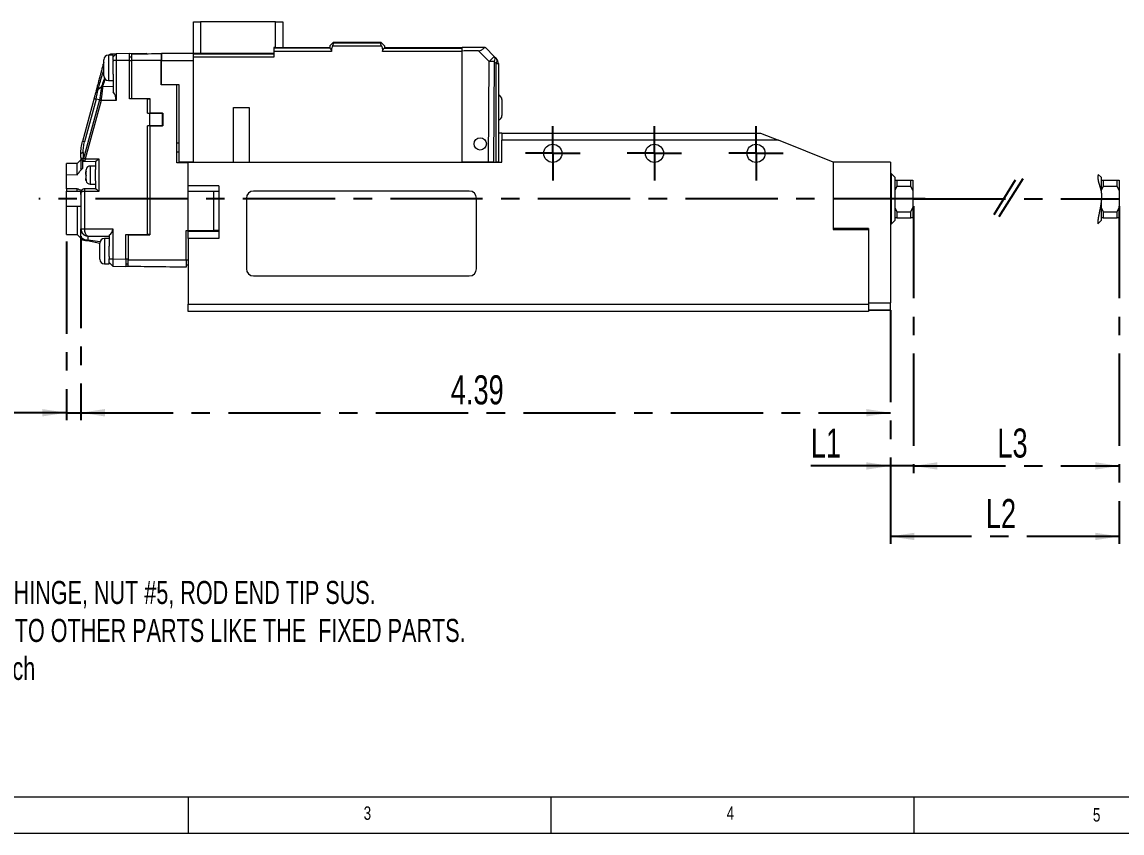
# Model space of a CAD drawing. Header units: inches. Extents: x 0.2 to 16.3, y 0.2 to 11.5.
# Drawn here: x 3.43 to 9.39, y 0.2 to 4.6 of the extents above; entities that cross this region are included whole.
import ezdxf

# ---------------------------------------------------------------- set-up
doc = ezdxf.new("R2010")
doc.units = ezdxf.units.IN
doc.header["$MEASUREMENT"] = 0
doc.linetypes.add('CENTERX2', pattern=[0.8, 0.5, -0.1, 0.1, -0.1])
doc.layers.add('CENTER_LINE', color=7, linetype='CENTERX2')
doc.layers.add('DIMENSION', color=7, linetype='Continuous')
doc.styles.add('SLDTEXTSTYLE0', font='TXT', dxfattribs={"width": 0.7})
doc.styles.add('SLDTEXTSTYLE2', font='TXT', dxfattribs={"width": 0.75})
doc.dimstyles.new('SLDDIMSTYLE0', dxfattribs={"dimtxt": 0.15748, "dimasz": 0.13, "dimexe": 0, "dimexo": 0.0625, "dimgap": 0.03937, "dimtad": 1, "dimdec": 3, "dimrnd": 1e-09, "dimzin": 12, "dimdsep": 46, "dimtxsty": 'SLDTEXTSTYLE0', "dimsah": 1, "dimcen": 0.09, "dimadec": 0, "dimazin": 3, "dimtfac": 1, "dimtdec": 3, "dimtofl": 0, "dimtmove": 0, "dimatfit": 3, "dimfxl": 1, "dimfrac": 2, "dimtolj": 1, "dimtzin": 12, "dimarcsym": 0})
doc.dimstyles.new('SLDDIMSTYLE1', dxfattribs={"dimtxt": 0.15748, "dimasz": 0.13, "dimexe": 0, "dimexo": 0.0625, "dimgap": 0.03937, "dimtad": 1, "dimdec": 3, "dimrnd": 1e-09, "dimdsep": 46, "dimtxsty": 'SLDTEXTSTYLE0', "dimsah": 1, "dimcen": 0.09, "dimadec": 0, "dimazin": 2, "dimtfac": 1, "dimtdec": 3, "dimtmove": 0, "dimatfit": 0, "dimfxl": 1, "dimfrac": 2, "dimtolj": 1, "dimtzin": 12, "dimarcsym": 0})
doc.dimstyles.new('SLDDIMSTYLE4', dxfattribs={"dimtxt": 0.15748, "dimasz": 0.13, "dimexe": 0, "dimexo": 0.0625, "dimgap": 0.03937, "dimtad": 1, "dimdec": 3, "dimrnd": 1e-09, "dimzin": 12, "dimdsep": 46, "dimtxsty": 'SLDTEXTSTYLE0', "dimsah": 1, "dimcen": 0.09, "dimadec": 0, "dimazin": 3, "dimtfac": 1, "dimtdec": 3, "dimtmove": 0, "dimatfit": 0, "dimfxl": 1, "dimfrac": 2, "dimtolj": 1, "dimtzin": 12, "dimarcsym": 0})

# ---------------------------------------------------------------- blocks, each defined once
blk = doc.blocks.new('SW_NOTE_0_1')
at = {"layer": 'CENTER_LINE', "color": 0, "char_height": 0.125, "attachment_point": 1, "style": 'SLDTEXTSTYLE0'}
for s, insert in [('NOTE:', (0, 0.1611)), ('1. ACCESSORY PART :  SCREW #4, NUT #4, HINGE, NUT #5, ROD END TIP SUS.', (0, -0.0449)), ('2. ACCESSORY PARTS TO BE CONNECTED TO OTHER PARTS LIKE THE  FIXED PARTS.', (0, -0.2509)), ('3. UNSPECIFIED TOLERACNE TO BE 0.007inch', (0, -0.457))]:
    blk.add_mtext(s, dxfattribs=dict(at, insert=insert))
blk = doc.blocks.new('_D_27')
at = {"layer": 'CENTER_LINE'}
for p, q in [((8.2632, 3.5984), (8.2632, 2.1492)), ((9.3792, 3.5982), (9.3792, 2.1492)), ((8.2632, 2.1886), (9.3792, 2.1886))]:
    blk.add_line(p, q, dxfattribs=at)
for points in [[(8.2632, 2.1886), (8.3932, 2.1686), (8.3932, 2.2086)], [(9.3792, 2.1886), (9.2492, 2.2086), (9.2492, 2.1686)]]:
    blk.add_solid(points, dxfattribs=at)
at = {"layer": 'CENTER_LINE', "insert": (8.7186, 2.3916), "char_height": 0.15748, "attachment_point": 1, "style": 'SLDTEXTSTYLE0'}
blk.add_mtext('L3', dxfattribs=at)
blk = doc.blocks.new('_D_28')
at = {"layer": 'CENTER_LINE'}
for p, q in [((8.2632, 3.5984), (8.2632, 2.1492)), ((8.1386, 3.0346), (8.1386, 2.1492)), ((8.1386, 2.1886), (7.7068, 2.1886)), ((8.2632, 2.1886), (8.1386, 2.1886)), ((8.2632, 2.1886), (8.5132, 2.1886))]:
    blk.add_line(p, q, dxfattribs=at)
for points in [[(8.1386, 2.1886), (8.0086, 2.2086), (8.0086, 2.1686)], [(8.2632, 2.1886), (8.3932, 2.1686), (8.3932, 2.2086)]]:
    blk.add_solid(points, dxfattribs=at)
at = {"layer": 'CENTER_LINE', "insert": (7.7068, 2.3916), "char_height": 0.15748, "attachment_point": 1, "style": 'SLDTEXTSTYLE0'}
blk.add_mtext('L1', dxfattribs=at)
blk = doc.blocks.new('_D_29')
at = {"layer": 'CENTER_LINE'}
for p, q in [((9.3792, 3.5982), (9.3792, 1.7667)), ((8.1386, 3.0346), (8.1386, 1.7667)), ((9.3792, 1.806), (8.1386, 1.806))]:
    blk.add_line(p, q, dxfattribs=at)
for points in [[(8.1386, 1.806), (8.2686, 1.786), (8.2686, 1.826)], [(9.3792, 1.806), (9.2492, 1.826), (9.2492, 1.786)]]:
    blk.add_solid(points, dxfattribs=at)
at = {"layer": 'CENTER_LINE', "insert": (8.6563, 2.009), "char_height": 0.15748, "attachment_point": 1, "style": 'SLDTEXTSTYLE0'}
blk.add_mtext('L2', dxfattribs=at)
blk = doc.blocks.new('_D_30')
at = {"layer": 'CENTER_LINE'}
for p, q in [((3.6701, 3.4057), (3.6701, 2.4378)), ((3.7488, 3.436), (3.7488, 2.4378)), ((3.6701, 2.4772), (2.9647, 2.4772)), ((3.6701, 2.4772), (3.7488, 2.4772)), ((3.7488, 2.4772), (3.9988, 2.4772))]:
    blk.add_line(p, q, dxfattribs=at)
for points in [[(3.6701, 2.4772), (3.5401, 2.4972), (3.5401, 2.4572)], [(3.7488, 2.4772), (3.8788, 2.4572), (3.8788, 2.4972)]]:
    blk.add_solid(points, dxfattribs=at)
at = {"layer": 'CENTER_LINE', "insert": (2.9647, 2.6802), "char_height": 0.15748, "attachment_point": 1, "style": 'SLDTEXTSTYLE0'}
blk.add_mtext('0.079', dxfattribs=at)
blk = doc.blocks.new('_D_31')
at = {"layer": 'CENTER_LINE'}
for p, q in [((3.7488, 3.436), (3.7488, 2.4378)), ((8.1386, 3.0346), (8.1386, 2.4378)), ((3.7488, 2.4772), (8.1386, 2.4772))]:
    blk.add_line(p, q, dxfattribs=at)
for points in [[(3.7488, 2.4772), (3.8788, 2.4572), (3.8788, 2.4972)], [(8.1386, 2.4772), (8.0086, 2.4972), (8.0086, 2.4572)]]:
    blk.add_solid(points, dxfattribs=at)
at = {"layer": 'CENTER_LINE', "insert": (5.7549, 2.6802), "char_height": 0.15748, "attachment_point": 1, "style": 'SLDTEXTSTYLE0'}
blk.add_mtext('4.39', dxfattribs=at)
blk = doc.blocks.new('SW_CENTERMARKSYMBOL_7')
at = {"layer": 'CENTER_LINE', "color": 0}
for p, q in [((0, 0.0984), (0, 0.1476)), ((0, 0), (0, 0.0984)), ((-0.0984, 0), (-0.1476, 0)), ((0, 0), (-0.0984, 0)), ((0, 0), (0, -0.0984)), ((0, 0), (0.0984, 0)), ((0.0984, 0), (0.1476, 0)), ((0, -0.0984), (0, -0.1476))]:
    blk.add_line(p, q, dxfattribs=at)
blk = doc.blocks.new('SW_CENTERMARKSYMBOL_8')
at = {"layer": 'CENTER_LINE', "color": 0}
for p, q in [((0, 0.0984), (0, 0.1476)), ((0, 0), (0, 0.0984)), ((-0.0984, 0), (-0.1476, 0)), ((0, 0), (-0.0984, 0)), ((0, 0), (0, -0.0984)), ((0, 0), (0.0984, 0)), ((0.0984, 0), (0.1476, 0)), ((0, -0.0984), (0, -0.1476))]:
    blk.add_line(p, q, dxfattribs=at)
blk = doc.blocks.new('SW_CENTERMARKSYMBOL_9')
at = {"layer": 'CENTER_LINE', "color": 0}
for p, q in [((0, 0.0984), (0, 0.1476)), ((0, 0), (0, 0.0984)), ((-0.0984, 0), (-0.1476, 0)), ((0, 0), (-0.0984, 0)), ((0, 0), (0, -0.0984)), ((0, 0), (0.0984, 0)), ((0.0984, 0), (0.1476, 0)), ((0, -0.0984), (0, -0.1476))]:
    blk.add_line(p, q, dxfattribs=at)

msp = doc.modelspace()

# ---------------------------------------------------------------- linework, layer by layer
at = {"color": 7, "linetype": 'Continuous', "lineweight": 18}
for p, q in [((4.3591, 4.4282), (4.3591, 4.5975)), ((4.3984, 4.5975), (4.3984, 4.4282)), ((4.8039, 4.5975), (4.3984, 4.5975)), ((4.8039, 4.4596), (4.8039, 4.5975)), ((4.8433, 4.5975), (4.8433, 4.4597)), ((5.1189, 4.4872), (5.0992, 4.4675)), ((5.1189, 4.4831), (5.1189, 4.4872)), ((5.1189, 4.4872), (5.3748, 4.4872)), ((5.3748, 4.4831), (5.1189, 4.4831)), ((5.3945, 4.4675), (5.3748, 4.4872)), ((3.924, 4.4183), (3.8984, 4.4183)), ((3.9093, 4.4229), (3.9033, 4.4183)), ((3.9093, 4.4229), (3.9033, 4.4183)), ((3.9033, 4.4183), (3.9083, 4.4221)), ((3.9153, 4.4245), (3.9398, 4.425)), ((3.9398, 4.425), (3.924, 4.409)), ((3.924, 4.409), (3.924, 4.4183)), ((4.0126, 4.4262), (3.9398, 4.425)), ((3.9398, 4.425), (3.9398, 4.3888)), ((4.0126, 4.4262), (4.1031, 4.4278)), ((4.0126, 4.3888), (4.0126, 4.4262)), ((4.1031, 4.4278), (4.1031, 4.4254)), ((4.1839, 4.4264), (4.1858, 4.4264)), ((4.1858, 4.4282), (4.7961, 4.4282)), ((4.7961, 4.423), (4.3591, 4.423)), ((4.8037, 4.4597), (4.7961, 4.4597)), ((5.0992, 4.4551), (4.7961, 4.4551)), ((4.7961, 4.438), (4.7961, 4.4062)), ((5.1084, 4.438), (4.7961, 4.438)), ((4.8039, 4.4597), (5.0992, 4.4597)), ((5.1082, 4.4479), (5.1056, 4.4479)), ((5.1082, 4.4479), (5.1084, 4.438)), ((5.3805, 4.4658), (5.1131, 4.4658)), ((5.3853, 4.438), (5.3855, 4.4479)), ((5.8157, 4.438), (5.3853, 4.438)), ((5.3855, 4.4479), (5.3881, 4.4479)), ((5.3945, 4.4597), (5.8157, 4.4597)), ((5.3945, 4.4551), (5.8157, 4.4551)), ((5.941, 4.4597), (5.8157, 4.4597)), ((5.8157, 4.4399), (5.8157, 4.4597)), ((5.8157, 3.8376), (5.8157, 4.4399)), ((5.9633, 4.3831), (5.9051, 4.4413)), ((5.9422, 4.4592), (5.9908, 4.4106)), ((3.8728, 4.3061), (3.8728, 4.3927)), ((3.924, 4.3888), (3.924, 4.409)), ((3.9398, 4.3888), (3.924, 4.3888)), ((3.924, 4.3888), (3.924, 4.3841)), ((3.924, 4.3147), (3.924, 4.3841)), ((3.9398, 4.3888), (3.9398, 4.1723)), ((4.0126, 4.3888), (3.9398, 4.3888)), ((4.0244, 4.4068), (4.0126, 4.4068)), ((4.0126, 4.1801), (4.0126, 4.3888)), ((4.0126, 4.3888), (4.0244, 4.3888)), ((4.0244, 4.182), (4.0244, 4.3888)), ((4.1858, 4.3888), (4.1839, 4.3888)), ((4.1839, 4.257), (4.1839, 4.3888)), ((4.1858, 4.3888), (4.3591, 4.3888)), ((4.1858, 4.2589), (4.1858, 4.3888)), ((4.7961, 4.4062), (4.3591, 4.4062)), ((4.3591, 3.8376), (4.3591, 4.3888)), ((5.9585, 3.8376), (5.9633, 4.3831)), ((5.9633, 4.3831), (5.9908, 4.4106)), ((5.9908, 4.3828), (5.986, 3.8376)), ((5.9908, 4.4106), (6.0011, 4.4003)), ((6.0011, 4.3725), (5.9908, 4.3828)), ((6.0011, 3.8376), (6.0011, 4.3725)), ((6.0011, 4.3725), (6.0126, 4.3725)), ((6.0126, 4.3725), (6.0126, 3.8376)), ((3.924, 4.3147), (3.924, 4.2183)), ((4.1839, 4.3101), (4.1858, 4.3101)), ((3.8597, 4.2441), (3.8413, 4.23)), ((3.924, 4.2475), (3.8667, 4.2465)), ((3.8984, 4.2805), (3.924, 4.2805)), ((4.2685, 4.257), (4.1839, 4.257)), ((4.1858, 4.2589), (4.2803, 4.2589)), ((4.2685, 3.8337), (4.2685, 4.257)), ((4.2803, 4.257), (4.2685, 4.257)), ((4.2803, 4.2589), (4.2803, 3.8376)), ((3.8204, 4.1835), (3.7577, 3.9494)), ((3.8313, 4.1795), (3.7688, 3.9464)), ((3.8272, 4.2089), (3.8271, 4.2084)), ((3.8278, 4.211), (3.8273, 4.2092)), ((3.828, 4.21), (3.8283, 4.21)), ((3.8312, 4.2177), (3.8288, 4.2124)), ((3.8503, 4.1744), (3.8313, 4.1795)), ((3.8413, 4.23), (3.8365, 4.2249)), ((3.8409, 4.2281), (3.8413, 4.23)), ((4.111, 4.1801), (4.0126, 4.1801)), ((4.0244, 4.182), (4.0244, 4.1801)), ((4.0244, 4.182), (4.1228, 4.182)), ((4.111, 4.1025), (4.111, 4.1801)), ((4.111, 4.1801), (4.1228, 4.1801)), ((4.1228, 4.182), (4.1228, 4.1033)), ((6.0323, 4.1762), (6.0323, 4.1329)), ((3.8503, 4.1744), (3.7638, 3.8573)), ((3.8583, 4.1723), (3.7717, 3.8551)), ((3.9398, 4.1723), (3.8583, 4.1723)), ((4.5756, 4.1329), (4.6622, 4.1329)), ((4.5756, 3.8376), (4.5756, 4.1329)), ((4.6622, 4.1329), (4.6622, 3.8376)), ((6.0323, 4.1329), (6.0323, 4.0896)), ((4.111, 4.1025), (4.1228, 4.1025)), ((4.1228, 4.1033), (4.1228, 4.1025)), ((4.1228, 4.1033), (4.1937, 4.1033)), ((4.1228, 4.034), (4.1228, 4.1025)), ((4.1917, 4.1025), (4.1228, 4.1025)), ((4.1917, 4.034), (4.1917, 4.1025)), ((4.1937, 4.1033), (4.1937, 4.0332)), ((4.1228, 4.034), (4.111, 4.034)), ((4.111, 3.4439), (4.111, 4.034)), ((4.1228, 4.034), (4.1917, 4.034)), ((4.1228, 4.034), (4.1228, 4.0332)), ((4.1228, 4.0332), (4.1228, 3.4419)), ((4.1937, 4.0332), (4.1228, 4.0332)), ((3.7688, 3.9464), (3.7577, 3.9494)), ((4.2685, 3.9419), (4.2803, 3.9419)), ((6.0323, 3.995), (6.0126, 3.995)), ((6.0323, 3.995), (6.0323, 3.9556)), ((6.0323, 3.995), (7.4339, 3.995)), ((7.5323, 3.9556), (6.0323, 3.9556)), ((6.0323, 3.8375), (6.0323, 3.9556)), ((7.4339, 3.995), (7.5323, 3.9556)), ((7.8276, 3.8375), (7.5323, 3.9556)), ((3.7488, 3.8615), (3.7488, 3.8821)), ((3.7613, 3.8894), (3.7613, 3.8556)), ((4.2803, 3.8908), (4.2685, 3.8908)), ((3.7291, 3.83), (3.6701, 3.83)), ((3.6701, 3.7699), (3.6701, 3.83)), ((3.7488, 3.8501), (3.7291, 3.83)), ((3.7291, 3.7688), (3.7291, 3.83)), ((3.7613, 3.8556), (3.7607, 3.8557)), ((3.7666, 3.842), (3.7696, 3.8417)), ((3.7685, 3.8416), (3.8282, 3.8406)), ((3.7717, 3.8551), (3.8469, 3.8551)), ((3.8276, 3.8406), (3.8276, 3.7973)), ((3.8469, 3.8551), (3.8469, 3.6784)), ((4.3315, 3.8337), (4.2685, 3.8337)), ((4.3591, 3.8376), (4.2803, 3.8376)), ((4.2803, 3.8337), (4.2803, 3.8376)), ((4.3315, 3.7076), (4.3315, 3.8375)), ((4.3315, 3.8375), (6.0323, 3.8375)), ((4.3591, 3.8376), (4.5756, 3.8376)), ((4.4589, 3.8376), (4.4589, 3.8375)), ((4.5441, 3.8375), (4.5441, 3.8376)), ((4.6622, 3.8376), (5.8157, 3.8376)), ((4.8512, 3.8376), (4.8512, 3.8375)), ((4.9299, 3.8376), (4.9299, 3.8375)), ((5.8157, 3.8375), (5.8157, 3.8376)), ((5.9585, 3.8376), (5.8157, 3.8376)), ((5.8433, 3.8375), (5.8433, 3.8376)), ((5.986, 3.8376), (5.9585, 3.8376)), ((5.986, 3.8376), (6.0011, 3.8376)), ((6.0126, 3.8376), (6.0011, 3.8376)), ((7.8276, 3.8377), (7.8276, 3.8375)), ((8.1386, 3.8377), (7.8276, 3.8377)), ((7.8276, 3.8375), (7.8276, 3.6802)), ((8.1386, 3.8377), (8.1386, 3.074)), ((3.6701, 3.6915), (3.6701, 3.7699)), ((3.6701, 3.7699), (3.7291, 3.7688)), ((3.777, 3.7978), (3.7764, 3.7922)), ((3.7764, 3.7922), (3.7764, 3.784)), ((3.7764, 3.784), (3.7767, 3.7854)), ((3.7764, 3.7798), (3.7764, 3.784)), ((3.7764, 3.7735), (3.7764, 3.7798)), ((3.7764, 3.7692), (3.7764, 3.7735)), ((3.7767, 3.7654), (3.7764, 3.7641)), ((3.7764, 3.7641), (3.7764, 3.7474)), ((3.8276, 3.8159), (3.8, 3.8159)), ((3.8276, 3.7823), (3.8276, 3.7973)), ((3.8276, 3.736), (3.8276, 3.7823)), ((8.1425, 3.7745), (8.1386, 3.7745)), ((8.1622, 3.7549), (8.1425, 3.7745)), ((8.1425, 3.7745), (8.1425, 3.7362)), ((9.2808, 3.7549), (9.2655, 3.7701)), ((3.7764, 3.7474), (3.777, 3.7418)), ((3.7764, 3.7411), (3.7764, 3.7474)), ((3.777, 3.7355), (3.7764, 3.7411)), ((3.777, 3.7418), (3.777, 3.7355)), ((3.8, 3.7174), (3.8276, 3.7174)), ((3.8276, 3.736), (3.8276, 3.6929)), ((4.4968, 3.7076), (4.3315, 3.7076)), ((4.3315, 3.6782), (4.3315, 3.7076)), ((4.4968, 3.7076), (4.4968, 3.4222)), ((8.1425, 3.7362), (8.1425, 3.5005)), ((8.1622, 3.7549), (8.1622, 3.722)), ((8.1622, 3.7399), (8.174, 3.7399)), ((8.1622, 3.722), (8.1622, 3.5202)), ((8.174, 3.7075), (8.1622, 3.6835)), ((8.174, 3.7399), (8.174, 3.7075)), ((8.174, 3.7399), (8.2488, 3.7399)), ((8.174, 3.7075), (8.2488, 3.7075)), ((8.2488, 3.7075), (8.2488, 3.7399)), ((8.2488, 3.7399), (8.2606, 3.7399)), ((8.2606, 3.6835), (8.2488, 3.7075)), ((8.2606, 3.7399), (8.2606, 3.6835)), ((9.2808, 3.7549), (9.2808, 3.722)), ((9.2808, 3.7399), (9.2926, 3.7399)), ((9.2808, 3.722), (9.2808, 3.6804)), ((9.2926, 3.7075), (9.2808, 3.6835)), ((9.2926, 3.7399), (9.2926, 3.7075)), ((9.2926, 3.7399), (9.3674, 3.7399)), ((9.2926, 3.7075), (9.3674, 3.7075)), ((9.3674, 3.7075), (9.3674, 3.7399)), ((9.3674, 3.7399), (9.3792, 3.7399)), ((9.3792, 3.6835), (9.3674, 3.7075)), ((9.3792, 3.7399), (9.3792, 3.6835)), ((3.7291, 3.693), (3.6701, 3.6915)), ((3.6701, 3.6915), (3.6701, 3.6789)), ((3.6701, 3.6789), (3.7291, 3.6789)), ((3.6701, 3.5962), (3.6701, 3.6789)), ((3.7291, 3.6789), (3.7291, 3.693)), ((3.7291, 3.6789), (3.7509, 3.6789)), ((3.7488, 3.6621), (3.7488, 3.6789)), ((3.7488, 3.6689), (3.7488, 3.4754)), ((3.8282, 3.6929), (3.768, 3.6919)), ((3.7682, 3.6784), (3.7682, 3.4754)), ((3.8469, 3.6784), (3.7682, 3.6784)), ((4.3315, 3.4656), (4.3315, 3.6782)), ((4.4673, 3.6782), (4.3315, 3.6782)), ((4.4673, 3.6782), (4.4673, 3.4656)), ((4.4968, 3.6782), (4.4673, 3.6782)), ((4.6465, 3.6407), (4.6465, 3.2588)), ((5.8551, 3.68), (4.6858, 3.68)), ((5.8945, 3.2588), (5.8945, 3.6407)), ((7.8276, 3.6802), (7.8276, 3.4767)), ((8.2606, 3.6835), (8.2606, 3.5916)), ((9.3792, 3.6835), (9.3792, 3.5916)), ((3.6701, 3.4451), (3.6701, 3.5962)), ((3.7291, 3.5962), (3.6701, 3.5962)), ((3.7291, 3.5962), (3.7291, 3.4451)), ((3.7488, 3.5962), (3.7291, 3.5962)), ((8.1622, 3.5916), (8.174, 3.5675)), ((8.2488, 3.5675), (8.2606, 3.5916)), ((8.2606, 3.5916), (8.2606, 3.5352)), ((9.2808, 3.6157), (9.2808, 3.5202)), ((9.2808, 3.5916), (9.2926, 3.5675)), ((9.3674, 3.5675), (9.3792, 3.5916)), ((9.3792, 3.5916), (9.3792, 3.5352)), ((8.1425, 3.5005), (8.1622, 3.5202)), ((8.174, 3.5352), (8.1622, 3.5352)), ((8.174, 3.5675), (8.2488, 3.5675)), ((8.174, 3.5675), (8.174, 3.5352)), ((8.174, 3.5352), (8.2488, 3.5352)), ((8.2488, 3.5352), (8.2488, 3.5675)), ((8.2606, 3.5352), (8.2488, 3.5352)), ((9.2631, 3.5025), (9.2808, 3.5202)), ((9.2926, 3.5352), (9.2808, 3.5352)), ((9.2926, 3.5675), (9.3674, 3.5675)), ((9.2926, 3.5675), (9.2926, 3.5352)), ((9.2926, 3.5352), (9.3674, 3.5352)), ((9.3674, 3.5352), (9.3674, 3.5675)), ((9.3792, 3.5352), (9.3674, 3.5352)), ((3.7488, 3.4754), (3.7682, 3.4754)), ((3.7488, 3.4325), (3.7488, 3.4754)), ((3.7682, 3.4754), (3.922, 3.4754)), ((3.922, 3.4754), (3.922, 3.3122)), ((4.3197, 3.4656), (4.3315, 3.4656)), ((4.3197, 3.3061), (4.3197, 3.4656)), ((4.3315, 3.4656), (4.4673, 3.4656)), ((4.3315, 3.4222), (4.3315, 3.4656)), ((4.4968, 3.4615), (4.3315, 3.4615)), ((4.4968, 3.4656), (4.4673, 3.4656)), ((7.8276, 3.4767), (7.8276, 3.4714)), ((7.8276, 3.4767), (8.0205, 3.4767)), ((8.0205, 3.4765), (7.8276, 3.4765)), ((7.8276, 3.4714), (8.0205, 3.4714)), ((8.0205, 3.4767), (8.0205, 3.074)), ((8.1386, 3.5005), (8.1425, 3.5005)), ((3.6701, 3.4451), (3.7291, 3.4451)), ((3.7291, 3.4451), (3.7521, 3.4217)), ((3.8512, 3.3959), (3.7843, 3.4093)), ((3.7882, 3.436), (3.9024, 3.436)), ((3.7882, 3.4141), (3.7882, 3.436)), ((3.9024, 3.4222), (3.8768, 3.4222)), ((3.9024, 3.4413), (3.9024, 3.381)), ((3.9929, 3.4439), (4.111, 3.4439)), ((3.9929, 3.3109), (3.9929, 3.4439)), ((4.0047, 3.4419), (4.0047, 3.4439)), ((4.0047, 3.4419), (4.1228, 3.4419)), ((4.0047, 3.4419), (4.0047, 3.3061)), ((4.1228, 3.4439), (4.111, 3.4439)), ((4.3315, 3.4222), (4.3315, 3.0659)), ((4.4968, 3.4222), (4.3315, 3.4222)), ((3.8512, 3.3439), (3.8512, 3.3966)), ((3.8512, 3.31), (3.8512, 3.3439)), ((3.9024, 3.3383), (3.9024, 3.381)), ((3.8768, 3.2844), (3.9024, 3.2844)), ((3.9024, 3.3256), (3.9024, 3.3383)), ((3.9024, 3.3256), (3.9024, 3.3122)), ((3.9024, 3.3122), (3.922, 3.3122)), ((3.9024, 3.2928), (3.9222, 3.2727)), ((3.9024, 3.2928), (3.9222, 3.2727)), ((3.9029, 3.2923), (3.9024, 3.2928)), ((3.9024, 3.2844), (3.9024, 3.2903)), ((3.922, 3.3122), (3.9929, 3.3109)), ((3.9929, 3.3109), (3.9929, 3.2716)), ((4.0047, 3.3107), (3.9929, 3.3107)), ((4.0047, 3.2832), (3.9929, 3.2832)), ((4.3197, 3.3061), (4.3315, 3.3061)), ((3.922, 3.2728), (3.9929, 3.2716)), ((4.0047, 3.2714), (3.9929, 3.2716)), ((4.3315, 3.2786), (4.3197, 3.2786)), ((4.6858, 3.2194), (5.8551, 3.2194)), ((4.3315, 3.0659), (8.0205, 3.0659)), ((4.3315, 3.0265), (4.3315, 3.0659)), ((8.0205, 3.074), (8.1386, 3.074)), ((8.0205, 3.074), (8.0205, 3.0699)), ((8.0205, 3.0699), (8.0205, 3.0659)), ((8.0205, 3.0659), (8.0205, 3.0265)), ((8.1386, 3.0346), (8.1386, 3.074)), ((8.0205, 3.0265), (4.3315, 3.0265)), ((8.1386, 3.0346), (8.0205, 3.0346)), ((8.0205, 3.0344), (8.1386, 3.0344)), ((8.1386, 3.0346), (8.1386, 3.0344)), ((0.3937, 0.3937), (16.1516, 0.3937)), ((4.3307, 0.3937), (4.3307, 0.1969)), ((6.2992, 0.1969), (6.2992, 0.3937)), ((8.2677, 0.1969), (8.2677, 0.3937)), ((0.1969, 0.1969), (16.3386, 0.1969))]:
    msp.add_line(p, q, dxfattribs=at)
at = {"color": 8, "linetype": 'Continuous', "lineweight": 18}
for p, q in [((3.8984, 4.4183), (3.8984, 4.2805)), ((4.1937, 4.0668), (4.1917, 4.0668)), ((4.1917, 4.0534), (4.1937, 4.0534)), ((3.8, 3.8159), (3.8, 3.7823)), ((3.8, 3.7823), (3.8, 3.7174)), ((3.7492, 3.6711), (3.7488, 3.6689)), ((3.8524, 3.4037), (3.7882, 3.4141)), ((3.8768, 3.4222), (3.8768, 3.3383)), ((3.8768, 3.3383), (3.8768, 3.2844))]:
    msp.add_line(p, q, dxfattribs=at)
at = {"color": 7, "linetype": 'Continuous', "lineweight": 18, "flags": 128}
for points in [[(3.7488, 3.8821), (3.749, 3.8832), (3.7496, 3.8842), (3.7507, 3.8851), (3.7521, 3.8861), (3.7539, 3.887), (3.756, 3.8878), (3.7585, 3.8886), (3.7613, 3.8894)], [(9.2655, 3.7701), (9.2653, 3.7693), (9.2651, 3.7684), (9.2649, 3.7675), (9.2647, 3.7667), (9.2646, 3.7658), (9.2644, 3.7649), (9.2643, 3.7641), (9.2642, 3.7632), (9.2641, 3.7624), (9.264, 3.7615), (9.2639, 3.7606), (9.2638, 3.7598), (9.2638, 3.7589), (9.2637, 3.7581), (9.2637, 3.7572), (9.2636, 3.7563), (9.2636, 3.7553), (9.2636, 3.7543), (9.2636, 3.7533), (9.2636, 3.7524), (9.2636, 3.7514), (9.2637, 3.7504), (9.2637, 3.7494), (9.2638, 3.7485), (9.2638, 3.7476), (9.2639, 3.7466), (9.264, 3.7457), (9.2641, 3.7446), (9.2643, 3.7435), (9.2644, 3.7424), (9.2646, 3.7414), (9.2647, 3.7403), (9.2649, 3.7392), (9.2652, 3.7379), (9.2654, 3.7366), (9.2657, 3.7354), (9.2659, 3.7341), (9.2662, 3.7328), (9.2665, 3.7315), (9.2668, 3.7302), (9.2672, 3.7289), (9.2675, 3.7277), (9.2678, 3.7264), (9.2682, 3.7251), (9.2686, 3.7236), (9.269, 3.7221), (9.2695, 3.7206), (9.2699, 3.7191), (9.2704, 3.7176), (9.2709, 3.7161), (9.2716, 3.7138), (9.2723, 3.7114), (9.2731, 3.7091), (9.2737, 3.7073), (9.2742, 3.7055), (9.2748, 3.7037), (9.2753, 3.7019), (9.2759, 3.7001), (9.2763, 3.6987), (9.2767, 3.6973), (9.2771, 3.6959), (9.2775, 3.6945), (9.2779, 3.6931), (9.2783, 3.6916), (9.2787, 3.6902), (9.279, 3.6888), (9.2794, 3.6874), (9.2797, 3.686), (9.28, 3.6846), (9.2803, 3.6832), (9.2805, 3.6818), (9.2808, 3.6804), (9.281, 3.679), (9.2813, 3.6777), (9.2815, 3.6763), (9.2817, 3.6749), (9.2819, 3.6736), (9.282, 3.6722), (9.2822, 3.6708), (9.2824, 3.6694), (9.2825, 3.668), (9.2826, 3.6666), (9.2828, 3.6652), (9.2829, 3.6638), (9.283, 3.6624), (9.2831, 3.6608), (9.2831, 3.6593), (9.2832, 3.6577), (9.2833, 3.6562), (9.2833, 3.6546), (9.2833, 3.653), (9.2833, 3.6515), (9.2833, 3.6499), (9.2833, 3.6484), (9.2833, 3.6468), (9.2833, 3.6453), (9.2832, 3.6437), (9.2832, 3.6422), (9.2831, 3.6407), (9.283, 3.6389), (9.2829, 3.6372), (9.2828, 3.6354), (9.2827, 3.6337), (9.2826, 3.632), (9.2824, 3.6302), (9.2823, 3.6285), (9.2821, 3.6267), (9.2819, 3.6249), (9.2817, 3.623), (9.2815, 3.6212), (9.2813, 3.6194), (9.281, 3.6175), (9.2808, 3.6157), (9.2805, 3.6136), (9.2802, 3.6115), (9.2799, 3.6095), (9.2796, 3.6074), (9.2793, 3.6053), (9.2789, 3.6032), (9.2786, 3.6011), (9.2782, 3.5991), (9.2778, 3.5964), (9.2773, 3.5938), (9.2768, 3.5912), (9.2763, 3.5886), (9.2758, 3.586), (9.2752, 3.5827), (9.2745, 3.5794), (9.2739, 3.5761), (9.2732, 3.5728), (9.2725, 3.5695), (9.2719, 3.5662), (9.2712, 3.5629), (9.2705, 3.5597), (9.2699, 3.5565), (9.2692, 3.5533), (9.2686, 3.5501), (9.2681, 3.5476), (9.2677, 3.5451), (9.2672, 3.5426), (9.2667, 3.5401), (9.2664, 3.5385), (9.2661, 3.5368), (9.2659, 3.5352), (9.2656, 3.5335), (9.2653, 3.5318), (9.2651, 3.5302), (9.2649, 3.5289), (9.2647, 3.5275), (9.2645, 3.5262), (9.2643, 3.5249), (9.2642, 3.5236), (9.264, 3.5222), (9.2639, 3.521), (9.2638, 3.5198), (9.2637, 3.5186), (9.2636, 3.5174), (9.2635, 3.5162), (9.2634, 3.515), (9.2633, 3.5138), (9.2632, 3.5125), (9.2632, 3.5113), (9.2631, 3.5102), (9.2631, 3.5091), (9.2631, 3.508), (9.2631, 3.5069), (9.2631, 3.5058), (9.2631, 3.5047), (9.2631, 3.5036), (9.2631, 3.5025)], [(3.7882, 3.4141), (3.7877, 3.4129), (3.7871, 3.4119), (3.7866, 3.4111), (3.7861, 3.4104), (3.7856, 3.4098), (3.7852, 3.4095), (3.7847, 3.4093), (3.7843, 3.4093)]]:
    msp.add_lwpolyline(points, dxfattribs=at)
at = {"color": 7, "linetype": 'Continuous', "lineweight": 18}
for centre, radius in [((5.9142, 3.936), 0.0335), ((6.3079, 3.8848), 0.0492), ((6.8591, 3.8848), 0.0492), ((7.4102, 3.8848), 0.0492)]:
    msp.add_circle(centre, radius, dxfattribs=at)
for centre, radius, start, end in [((3.8984, 4.3927), 0.0256, 90, 180), ((5.9354, 1.0469), 3.3363, 89.04802, 89.52025), ((5.9708, 4.3967), 0.0244, 325.14306, 34.85694), ((5.9811, 4.3864), 0.0244, 325.14306, 34.85694), ((5.9732, 4.3725), 0.0394, 0, 45), ((3.8984, 4.3061), 0.0256, 180, 270), ((6.0067, 4.1762), 0.0256, 0, 76.65764), ((6.0067, 4.0896), 0.0256, 283.34236, 0), ((4.274, 5.6971), 1.9092, 254.50273, 254.74739), ((3.8, 3.7923), 0.0236, 90, 167.14802), ((3.8, 3.7411), 0.0236, 193.5835, 270), ((4.6858, 3.6407), 0.0394, 90, 180), ((5.8551, 3.6407), 0.0394, 0, 90), ((3.8827, 3.4754), 0.0394, 300.00504, 360), ((3.7685, 3.4325), 0.0197, 180, 258.69007), ((3.8768, 3.3966), 0.0256, 90, 180), ((3.8768, 3.31), 0.0256, 180, 270), ((4.6858, 3.2588), 0.0394, 180, 270), ((5.8551, 3.2588), 0.0394, 270, 0)]:
    msp.add_arc(centre, radius, start, end, dxfattribs=at)
for centre, major_axis, ratio, start_param, end_param in [((9.7443, 4.4203), (4.5114, -0.0003), 0.008727, 2.588671, 2.627643), ((3.8668, 4.1723), (0, 0.0743), 0.982842, 4.712389, 5.381677)]:
    msp.add_ellipse(centre, major_axis=major_axis, ratio=ratio, start_param=start_param, end_param=end_param, dxfattribs=at)
for points in [[(4.3591, 4.5975), (4.3596, 4.5975), (4.3608, 4.5975), (4.3699, 4.5975), (4.3829, 4.5975), (4.3933, 4.5975), (4.3984, 4.5975)], [(4.8039, 4.5975), (4.8091, 4.5975), (4.8194, 4.5975), (4.8324, 4.5975), (4.8415, 4.5975), (4.8427, 4.5975), (4.8433, 4.5975)], [(3.9083, 4.4221), (3.9093, 4.4228), (3.9115, 4.4242), (3.914, 4.4244), (3.9153, 4.4245)], [(4.1858, 4.4282), (4.1858, 4.4276), (4.1858, 4.4264), (4.1858, 4.4173), (4.1858, 4.4043), (4.1858, 4.394), (4.1858, 4.3888)], [(4.3591, 4.3888), (4.3591, 4.3923), (4.3591, 4.3992), (4.3591, 4.4088), (4.3591, 4.4172), (4.3591, 4.421), (4.3591, 4.423)], [(4.7961, 4.4551), (4.7961, 4.4542), (4.7961, 4.4523), (4.7961, 4.4481), (4.7961, 4.4433), (4.7961, 4.4398), (4.7961, 4.438)], [(5.8157, 4.4551), (5.8157, 4.4564), (5.8157, 4.4591), (5.8157, 4.4595), (5.8157, 4.4597)], [(5.8157, 4.438), (5.8157, 4.4398), (5.8157, 4.4433), (5.8157, 4.4481), (5.8157, 4.4523), (5.8157, 4.4542), (5.8157, 4.4551)], [(3.7767, 3.7854), (3.7766, 3.7821), (3.7763, 3.7754), (3.7766, 3.7688), (3.7767, 3.7654)]]:
    msp.add_open_spline(points, degree=3, dxfattribs=at)
for points, knots in [([(5.1131, 4.4658), (5.114, 4.4677), (5.1157, 4.4712), (5.1175, 4.4762), (5.1187, 4.4804), (5.1188, 4.4822), (5.1189, 4.4831)], [0, 0, 0, 0, 0.268331, 0.522065, 0.764688, 1, 1, 1, 1]), ([(5.3748, 4.4872), (5.3748, 4.487), (5.3748, 4.4867), (5.3748, 4.4843), (5.3748, 4.4831)], [0, 0, 0, 0, 0.500008, 1, 1, 1, 1]), ([(5.3805, 4.4658), (5.3797, 4.4677), (5.378, 4.4712), (5.3762, 4.4762), (5.375, 4.4804), (5.3749, 4.4822), (5.3748, 4.4831)], [0, 0, 0, 0, 0.268398, 0.522178, 0.764747, 1, 1, 1, 1]), ([(4.0244, 4.4244), (4.0542, 4.4248), (4.1073, 4.4254), (4.1605, 4.4261), (4.1839, 4.4264)], [0, 0, 0, 0, 0.560004, 1, 1, 1, 1]), ([(4.0244, 4.3888), (4.0244, 4.3928), (4.0244, 4.4008), (4.0244, 4.4115), (4.0244, 4.4195), (4.0244, 4.4238), (4.0244, 4.4242), (4.0244, 4.4244)], [0, 0, 0, 0, 0.214702, 0.429404, 0.644089, 0.858766, 1, 1, 1, 1]), ([(4.1839, 4.4264), (4.1839, 4.4259), (4.1839, 4.4251), (4.1839, 4.4186), (4.1839, 4.4091), (4.1839, 4.3985), (4.1839, 4.3916), (4.1839, 4.3888)], [0, 0, 0, 0, 0.214702, 0.429406, 0.644091, 0.858768, 1, 1, 1, 1]), ([(4.7961, 4.4593), (4.7961, 4.4593), (4.7961, 4.4594), (4.7961, 4.4567), (4.7961, 4.4551)], [0, 0, 0, 0, 0.397291, 1, 1, 1, 1]), ([(5.0992, 4.4675), (5.0992, 4.4674), (5.0992, 4.467), (5.0992, 4.4644), (5.0992, 4.4604), (5.0992, 4.4569), (5.0992, 4.4551)], [0, 0, 0, 0, 0.249826, 0.499768, 0.749826, 1, 1, 1, 1]), ([(5.1056, 4.4479), (5.1047, 4.4492), (5.1027, 4.4522), (5.1005, 4.4541), (5.0992, 4.4551)], [0, 0, 0, 0, 0.453789, 1, 1, 1, 1]), ([(5.1084, 4.438), (5.1083, 4.4398), (5.1079, 4.4434), (5.1064, 4.4463), (5.1056, 4.4479)], [0, 0, 0, 0, 0.478115, 1, 1, 1, 1]), ([(5.1131, 4.4658), (5.1117, 4.4629), (5.1089, 4.4572), (5.1085, 4.4509), (5.1082, 4.4479)], [0, 0, 0, 0, 0.523313, 1, 1, 1, 1]), ([(5.3855, 4.4479), (5.3852, 4.4509), (5.3848, 4.4572), (5.382, 4.4629), (5.3805, 4.4658)], [0, 0, 0, 0, 0.479315, 1, 1, 1, 1]), ([(5.3853, 4.438), (5.3854, 4.4398), (5.3858, 4.4434), (5.3873, 4.4463), (5.3881, 4.4479)], [0, 0, 0, 0, 0.48427, 1, 1, 1, 1]), ([(5.3881, 4.4479), (5.3889, 4.4491), (5.3909, 4.4521), (5.3931, 4.454), (5.3944, 4.4551)], [0, 0, 0, 0, 0.395708, 1, 1, 1, 1]), ([(5.3945, 4.4675), (5.3945, 4.4674), (5.3945, 4.467), (5.3945, 4.4644), (5.3945, 4.4604), (5.3945, 4.4569), (5.3945, 4.4551)], [0, 0, 0, 0, 0.249883, 0.499844, 0.749883, 1, 1, 1, 1]), ([(5.9051, 4.4413), (5.9085, 4.4415), (5.9151, 4.442), (5.9243, 4.4465), (5.9315, 4.4525), (5.9371, 4.4577), (5.9405, 4.4601), (5.9417, 4.4594), (5.9422, 4.4592)], [0, 0, 0, 0, 0.154072, 0.309207, 0.488335, 0.671502, 0.878231, 1, 1, 1, 1]), ([(3.8698, 4.3679), (3.8681, 4.3614), (3.8645, 4.3482), (3.8595, 4.3293), (3.8547, 4.3115), (3.8494, 4.2916), (3.8435, 4.2698), (3.8377, 4.248), (3.8332, 4.2314), (3.8314, 4.2245), (3.8306, 4.2216)], [0, 0, 0, 0, 0.107151, 0.216449, 0.312963, 0.409033, 0.567295, 0.724847, 0.886827, 1, 1, 1, 1]), ([(3.8728, 4.3792), (3.8727, 4.3786), (3.8723, 4.3771), (3.8715, 4.3744), (3.8707, 4.3711), (3.8701, 4.369), (3.8698, 4.3679)], [0, 0, 0, 0, 0.165544, 0.457121, 0.732988, 1, 1, 1, 1]), ([(3.8728, 4.3656), (3.8727, 4.3656), (3.8699, 4.3668), (3.8698, 4.3674), (3.8698, 4.3679)], [0, 0, 0, 0, 0.0545203, 1, 1, 1, 1]), ([(4.1839, 4.3888), (4.1541, 4.3888), (4.1009, 4.3889), (4.0478, 4.3888), (4.0244, 4.3888)], [0, 0, 0, 0, 0.560005, 1, 1, 1, 1]), ([(3.8597, 4.2441), (3.8596, 4.243), (3.8593, 4.2409), (3.8571, 4.2248), (3.8541, 4.2018), (3.8516, 4.1835), (3.8503, 4.1744)], [0, 0, 0, 0, 0.2502245, 0.5000044, 0.7497637, 1, 1, 1, 1]), ([(3.8667, 4.2465), (3.8666, 4.246), (3.8665, 4.2447), (3.8655, 4.2358), (3.8642, 4.2244), (3.8628, 4.2114), (3.8608, 4.1939), (3.8592, 4.18), (3.8583, 4.1723)], [0, 0, 0, 0, 0.180061, 0.378365, 0.505739, 0.63991, 0.801206, 1, 1, 1, 1]), ([(3.8597, 4.2441), (3.8608, 4.2448), (3.8629, 4.2462), (3.8654, 4.2464), (3.8667, 4.2465)], [0, 0, 0, 0, 0.502742, 1, 1, 1, 1]), ([(3.8277, 4.2101), (3.8273, 4.2087), (3.8266, 4.2058), (3.8247, 4.1989), (3.8226, 4.1911), (3.8211, 4.1855), (3.8204, 4.1828)], [0, 0, 0, 0, 0.253072, 0.504788, 0.755918, 1, 1, 1, 1]), ([(3.8204, 4.1835), (3.8209, 4.1831), (3.8218, 4.1825), (3.8281, 4.1805), (3.8313, 4.1795)], [0, 0, 0, 0, 0.49864, 1, 1, 1, 1]), ([(3.8309, 4.2163), (3.8305, 4.2161), (3.8298, 4.2159), (3.8288, 4.2136), (3.8283, 4.2125)], [0, 0, 0, 0, 0.527132, 1, 1, 1, 1]), ([(3.8408, 4.2282), (3.8392, 4.2271), (3.8344, 4.2238), (3.8316, 4.2187), (3.8297, 4.2152)], [0, 0, 0, 0, 0.3272289, 1, 1, 1, 1]), ([(3.8408, 4.2285), (3.8402, 4.2282), (3.8389, 4.2273), (3.8379, 4.2262), (3.8373, 4.2255)], [0, 0, 0, 0, 0.4175847, 1, 1, 1, 1]), ([(3.8503, 4.1744), (3.8509, 4.1742), (3.852, 4.174), (3.854, 4.1738), (3.8559, 4.1732), (3.8572, 4.1726), (3.858, 4.1723), (3.8583, 4.1723)], [0, 0, 0, 0, 0.249886, 0.499926, 0.747959, 0.907794, 1, 1, 1, 1]), ([(3.7488, 3.8821), (3.7492, 3.8935), (3.7499, 3.916), (3.7551, 3.9383), (3.7577, 3.9494)], [0, 0, 0, 0, 0.504417, 1, 1, 1, 1]), ([(3.7613, 3.8894), (3.7616, 3.8989), (3.7622, 3.918), (3.7666, 3.937), (3.7688, 3.9464)], [0, 0, 0, 0, 0.504153, 1, 1, 1, 1]), ([(3.7488, 3.8622), (3.7488, 3.8625), (3.7488, 3.8638), (3.7488, 3.853), (3.7488, 3.8385), (3.7488, 3.829), (3.7488, 3.8247), (3.7488, 3.8157), (3.7488, 3.8063), (3.7488, 3.8012)], [0, 0, 0, 0, 0.119422, 0.412577, 0.715116, 0.717486, 0.735874, 0.857634, 1, 1, 1, 1]), ([(3.7488, 3.8616), (3.749, 3.8598), (3.7495, 3.8563), (3.7537, 3.8497), (3.7594, 3.8459), (3.7632, 3.8433)], [0, 0, 0, 0, 0.23397, 0.47863, 1, 1, 1, 1]), ([(3.7488, 3.8615), (3.7493, 3.8609), (3.7504, 3.8596), (3.7571, 3.8571), (3.7607, 3.8557)], [0, 0, 0, 0, 0.470945, 1, 1, 1, 1]), ([(3.7638, 3.8573), (3.7638, 3.8572), (3.7637, 3.8569), (3.7634, 3.8564), (3.7628, 3.8559), (3.7621, 3.8556), (3.7616, 3.8556), (3.7613, 3.8556)], [0, 0, 0, 0, 0.107272, 0.216266, 0.463262, 0.73307, 1, 1, 1, 1]), ([(3.7629, 3.8434), (3.7636, 3.8431), (3.765, 3.8423), (3.7666, 3.842), (3.7673, 3.8418)], [0, 0, 0, 0, 0.5187046, 1, 1, 1, 1]), ([(3.8469, 3.8551), (3.8469, 3.8551), (3.8452, 3.8537), (3.8412, 3.8502), (3.8358, 3.8456), (3.8316, 3.8423), (3.8292, 3.8408), (3.8285, 3.8407), (3.8282, 3.8407)], [0, 0, 0, 0, 0.005863, 0.218298, 0.526732, 0.748442, 0.890595, 1, 1, 1, 1]), ([(3.7291, 3.7688), (3.7334, 3.7744), (3.742, 3.7858), (3.7529, 3.7971), (3.7592, 3.803), (3.7604, 3.8041)], [0, 0, 0, 0, 0.437761, 0.888995, 1, 1, 1, 1]), ([(3.7604, 3.8041), (3.7585, 3.8025), (3.7557, 3.8001), (3.7522, 3.7985), (3.7502, 3.7984), (3.749, 3.7994), (3.7489, 3.8006), (3.7488, 3.8012)], [0, 0, 0, 0, 0.381547, 0.550115, 0.720266, 0.867861, 1, 1, 1, 1]), ([(3.7547, 3.6843), (3.7495, 3.6848), (3.7403, 3.6857), (3.7325, 3.6908), (3.7291, 3.693)], [0, 0, 0, 0, 0.565778, 1, 1, 1, 1]), ([(3.7682, 3.6784), (3.7669, 3.6783), (3.7643, 3.6783), (3.7606, 3.6778), (3.7572, 3.677), (3.7533, 3.6755), (3.7496, 3.6729), (3.7491, 3.6703), (3.7488, 3.6689)], [0, 0, 0, 0, 0.119498, 0.23974, 0.361536, 0.485663, 0.730817, 1, 1, 1, 1]), ([(3.7684, 3.6919), (3.7662, 3.6916), (3.7624, 3.6912), (3.7572, 3.6882), (3.7529, 3.6838), (3.7503, 3.6784), (3.7492, 3.6737), (3.7492, 3.6713), (3.7492, 3.6704)], [0, 0, 0, 0, 0.202103, 0.358293, 0.553123, 0.763095, 0.916484, 1, 1, 1, 1]), ([(3.7682, 3.6919), (3.7682, 3.6917), (3.7682, 3.6913), (3.7682, 3.6881), (3.7682, 3.6837), (3.7682, 3.6801), (3.7682, 3.6784)], [0, 0, 0, 0, 0.25, 0.5, 0.75, 1, 1, 1, 1]), ([(3.8282, 3.6929), (3.8287, 3.6928), (3.8297, 3.6925), (3.8328, 3.6903), (3.8377, 3.6863), (3.8428, 3.6819), (3.8461, 3.6791), (3.8469, 3.6784), (3.8469, 3.6784)], [0, 0, 0, 0, 0.158433, 0.315847, 0.562995, 0.901208, 0.994139, 1, 1, 1, 1]), ([(3.7488, 3.4754), (3.7492, 3.4713), (3.75, 3.4627), (3.7555, 3.4528), (3.762, 3.4456), (3.7689, 3.4407), (3.7778, 3.4369), (3.7844, 3.4364), (3.7882, 3.436)], [0, 0, 0, 0, 0.190183, 0.391587, 0.518897, 0.659859, 0.807345, 1, 1, 1, 1]), ([(3.7491, 3.4758), (3.7492, 3.4739), (3.7494, 3.4702), (3.7508, 3.4636), (3.7541, 3.4554), (3.7574, 3.4497), (3.7609, 3.4471), (3.7611, 3.447)], [0, 0, 0, 0, 0.170843, 0.328423, 0.59867, 0.978278, 1, 1, 1, 1]), ([(3.7682, 3.4754), (3.7684, 3.4713), (3.7688, 3.4627), (3.7715, 3.4528), (3.7749, 3.4456), (3.7784, 3.4407), (3.7829, 3.4369), (3.7863, 3.4364), (3.7882, 3.436)], [0, 0, 0, 0, 0.1901815, 0.391587, 0.5188144, 0.6598591, 0.8072141, 1, 1, 1, 1]), ([(3.7488, 3.4325), (3.7491, 3.4313), (3.7496, 3.4291), (3.7531, 3.4257), (3.7575, 3.4227), (3.7645, 3.4193), (3.7747, 3.4157), (3.7838, 3.4146), (3.7882, 3.4141)], [0, 0, 0, 0, 0.182297, 0.322117, 0.457609, 0.574043, 0.791757, 1, 1, 1, 1]), ([(3.7611, 3.447), (3.7634, 3.445), (3.7676, 3.4414), (3.7759, 3.4378), (3.7815, 3.4371), (3.7846, 3.4367)], [0, 0, 0, 0, 0.354555, 0.645911, 1, 1, 1, 1]), ([(3.7843, 3.4093), (3.783, 3.4095), (3.7803, 3.4101), (3.7763, 3.4109), (3.7727, 3.4116), (3.7687, 3.4124), (3.7654, 3.413), (3.7649, 3.4131), (3.7646, 3.4132)], [0, 0, 0, 0, 0.118245, 0.235831, 0.351657, 0.479645, 0.73658, 1, 1, 1, 1]), ([(3.9024, 3.2928), (3.9024, 3.2931), (3.9024, 3.2935), (3.9024, 3.2968), (3.9024, 3.3016), (3.9024, 3.3071), (3.9024, 3.3107), (3.9024, 3.3122)], [0, 0, 0, 0, 0.212202, 0.423999, 0.641521, 0.855071, 1, 1, 1, 1]), ([(3.922, 3.3122), (3.922, 3.3076), (3.9219, 3.2987), (3.9219, 3.2869), (3.9219, 3.278), (3.9219, 3.2735), (3.922, 3.273), (3.922, 3.2728)], [0, 0, 0, 0, 0.219897, 0.434512, 0.649185, 0.86392, 1, 1, 1, 1]), ([(4.0047, 3.2832), (4.0047, 3.2835), (4.0047, 3.2841), (4.0047, 3.2888), (4.0047, 3.2958), (4.0047, 3.3036), (4.0047, 3.3087), (4.0047, 3.3107)], [0, 0, 0, 0, 0.214243, 0.429523, 0.642853, 0.858854, 1, 1, 1, 1]), ([(4.0047, 3.3061), (4.0635, 3.3062), (4.1685, 3.3063), (4.2735, 3.3062), (4.3197, 3.3061)], [0, 0, 0, 0, 0.560004, 1, 1, 1, 1]), ([(4.0047, 3.2707), (4.0047, 3.2711), (4.0047, 3.2719), (4.0047, 3.278), (4.0047, 3.287), (4.0047, 3.2969), (4.0047, 3.3035), (4.0047, 3.3061)], [0, 0, 0, 0, 0.214702, 0.429404, 0.644089, 0.858766, 1, 1, 1, 1]), ([(4.3197, 3.3061), (4.3197, 3.3017), (4.3197, 3.2929), (4.3197, 3.2811), (4.3197, 3.2723), (4.3197, 3.2676), (4.3197, 3.2671), (4.3197, 3.2669)], [0, 0, 0, 0, 0.2147035, 0.4294078, 0.6440927, 0.8587702, 1, 1, 1, 1]), ([(4.3197, 3.2669), (4.2609, 3.2676), (4.1559, 3.2689), (4.0509, 3.2702), (4.0047, 3.2707)], [0, 0, 0, 0, 0.560005, 1, 1, 1, 1])]:
    msp.add_open_spline(points, degree=3, knots=knots, dxfattribs=at)
at = {"color": 8, "linetype": 'Continuous', "lineweight": 18}
for points, knots in [([(3.9083, 4.4221), (3.9082, 4.4219), (3.9082, 4.4216), (3.9079, 4.4193), (3.9078, 4.4183)], [0, 0, 0, 0, 0.606351, 1, 1, 1, 1]), ([(3.9147, 4.4183), (3.9147, 4.419), (3.9152, 4.424), (3.9152, 4.4243), (3.9153, 4.4245)], [0, 0, 0, 0, 0.125082, 1, 1, 1, 1]), ([(3.8413, 4.23), (3.8414, 4.2305), (3.8417, 4.2315), (3.8442, 4.2399), (3.848, 4.2527), (3.853, 4.2697), (3.859, 4.2902), (3.8657, 4.3128), (3.8705, 4.3289), (3.8728, 4.3367)], [0, 0, 0, 0, 0.143144, 0.287166, 0.430986, 0.574957, 0.718637, 0.862494, 1, 1, 1, 1]), ([(3.8773, 4.2926), (3.8761, 4.2895), (3.8722, 4.2786), (3.8663, 4.2625), (3.8608, 4.2471), (3.8601, 4.2451), (3.8597, 4.2441)], [0, 0, 0, 0, 0.107185, 0.374516, 0.689272, 1, 1, 1, 1]), ([(3.8667, 4.2465), (3.8669, 4.247), (3.8673, 4.2479), (3.8698, 4.2547), (3.8739, 4.2652), (3.8782, 4.2762), (3.8813, 4.2843), (3.8823, 4.2867)], [0, 0, 0, 0, 0.228689, 0.450272, 0.670143, 0.90183, 1, 1, 1, 1]), ([(3.8313, 4.1795), (3.8326, 4.1862), (3.8352, 4.1994), (3.838, 4.2137), (3.8397, 4.222), (3.8407, 4.2269), (3.8408, 4.2277), (3.8409, 4.2281)], [0, 0, 0, 0, 0.293873, 0.576883, 0.732624, 0.879289, 1, 1, 1, 1]), ([(3.7607, 3.8557), (3.7604, 3.8549), (3.7598, 3.8532), (3.7594, 3.8505), (3.7597, 3.8477), (3.7607, 3.8454), (3.7619, 3.844), (3.7628, 3.8436), (3.763, 3.8435)], [0, 0, 0, 0, 0.164948, 0.34698, 0.542494, 0.74552, 0.948546, 1, 1, 1, 1]), ([(3.7604, 3.8041), (3.7604, 3.8121), (3.7604, 3.8281), (3.7604, 3.845), (3.7604, 3.8491), (3.7604, 3.8512)], [0, 0, 0, 0, 0.333334, 0.666667, 1, 1, 1, 1]), ([(3.7666, 3.8421), (3.7662, 3.8422), (3.7652, 3.8425), (3.7637, 3.8437), (3.7623, 3.8457), (3.7614, 3.8481), (3.7609, 3.8506), (3.7609, 3.8532), (3.7612, 3.8548), (3.7613, 3.8556)], [0, 0, 0, 0, 0.09474, 0.253915, 0.41569, 0.575134, 0.727719, 0.870019, 1, 1, 1, 1]), ([(3.7717, 3.8551), (3.7716, 3.8535), (3.7715, 3.8509), (3.7711, 3.8477), (3.7708, 3.8455), (3.7705, 3.8436), (3.7701, 3.8425), (3.7698, 3.8418), (3.7696, 3.8418), (3.7696, 3.8418)], [0, 0, 0, 0, 0.246502, 0.385468, 0.534599, 0.661704, 0.826631, 0.94575, 1, 1, 1, 1])]:
    msp.add_open_spline(points, degree=3, knots=knots, dxfattribs=at)
at = {"layer": 'CENTER_LINE'}
for p, q in [((8.3276, 3.6378), (3.5206, 3.6374)), ((8.2632, 3.6378), (9.3792, 3.6375))]:
    msp.add_line(p, q, dxfattribs=at)
at = {"layer": 'DIMENSION'}
for p, q in [((8.8143, 3.7392), (8.6996, 3.5512)), ((8.8562, 3.7456), (8.7266, 3.5409))]:
    msp.add_line(p, q, dxfattribs=at)

# ---------------------------------------------------------------- block references
at = {"layer": 'CENTER_LINE'}
for name, p in [('SW_CENTERMARKSYMBOL_7', (6.3079, 3.8848)), ('SW_CENTERMARKSYMBOL_8', (6.8591, 3.8848)), ('SW_CENTERMARKSYMBOL_9', (7.4102, 3.8848)), ('SW_NOTE_0_1', (0.9134, 1.6095))]:
    msp.add_blockref(name, p, dxfattribs=at)

# ---------------------------------------------------------------- texts
at = {"color": 7, "linetype": 'Continuous', "lineweight": 0, "char_height": 0.0729, "attachment_point": 1, "style": 'SLDTEXTSTYLE2'}
for s, insert in [('3', (5.2822, 0.3413)), ('4', (7.2507, 0.3413)), ('5', (9.2367, 0.332))]:
    msp.add_mtext(s, dxfattribs=dict(at, insert=insert))

# ---------------------------------------------------------------- dimensions: what is measured, and where the dimension line sits
at = {"layer": 'CENTER_LINE'}
for base, p1, p2, dimstyle, picture, middle in [((8.1386, 2.1886), (8.2632, 3.6378), (8.1386, 3.074), 'SLDDIMSTYLE4', '_D_28', (7.8094, 2.1886)), ((8.1386, 1.806), (9.3792, 3.6375), (8.1386, 3.074), 'SLDDIMSTYLE0', '_D_29', (8.7589, 1.806)), ((9.3792, 2.1886), (8.2632, 3.6378), (9.3792, 3.6375), 'SLDDIMSTYLE0', '_D_27', (8.8212, 2.1886)), ((3.7488, 2.4772), (3.6701, 3.4451), (3.7488, 3.4754), 'SLDDIMSTYLE1', '_D_30', (3.2062, 2.4772)), ((8.1386, 2.4772), (3.7488, 3.4754), (8.1386, 3.074), 'SLDDIMSTYLE0', '_D_31', (5.9437, 2.4772))]:
    dim = msp.add_linear_dim(base=base, p1=p1, p2=p2, dimstyle=dimstyle, dxfattribs=at)
    dim.commit()
    dim.dimension.update_dxf_attribs({"geometry": picture, "text_midpoint": middle, "dimtype": 160})

doc.saveas('drawing.dxf')
